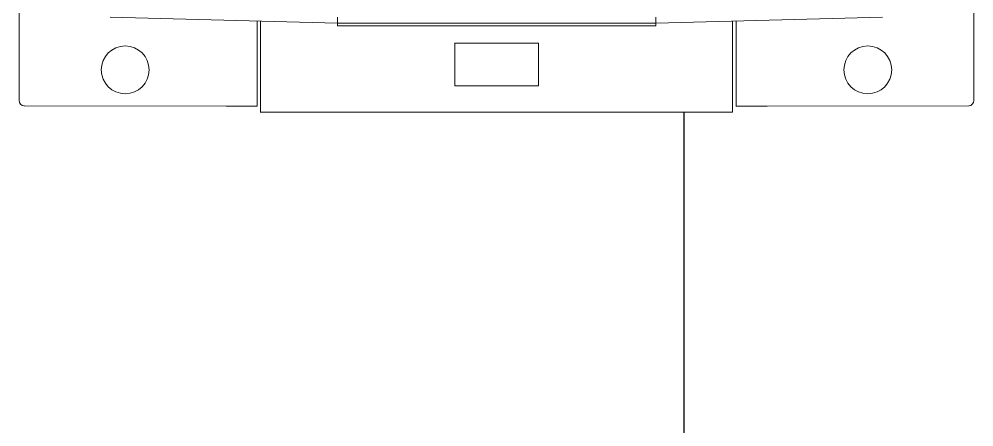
# Model space of a CAD drawing. Header units: millimetres. Extents: x 30557 to 235556, y -116603 to -73383.
# Drawn here: x 83234 to 83414, y -74285.4 to -74208.5 of the extents above; entities that cross this region are included whole.
import ezdxf

# ---------------------------------------------------------------- set-up
doc = ezdxf.new("R2010")
doc.units = ezdxf.units.MM
doc.layers.add('DRAW', color=7, linetype='Continuous')

# ---------------------------------------------------------------- blocks, each defined once
blk = doc.blocks.new('RS20-0800')
at = {"lineweight": 0}
for points in [[(16011.037, 3253.921), (16011.037, 3262.515)], [(16011.037, 3262.494), (16011.037, 3253.921)], [(16101.036, 3253.921), (16101.036, 3262.515)], [(16041.052, 3261.203), (16019.632, 3261.775)], [(16041.052, 3261.775), (16041.052, 3260.949)], [(16071.043, 3261.203), (16092.421, 3261.775)], [(16071.043, 3261.775), (16071.043, 3260.949)], [(16033.474, 3261.414), (16033.474, 3253.392)], [(16033.791, 3252.82), (16033.791, 3261.414)], [(16033.791, 3261.394), (16033.791, 3252.82)], [(16041.052, 3260.949), (16041.052, 3261.224)], [(16041.052, 3261.203), (16071.043, 3261.203)], [(16041.052, 3260.949), (16071.043, 3260.949)], [(16078.283, 3252.82), (16078.283, 3261.414)], [(16078.621, 3253.392), (16078.621, 3261.436)], [(16059.995, 3259.319), (16052.078, 3259.319)], [(16052.1, 3259.319), (16052.1, 3255.318)], [(16059.995, 3255.318), (16059.995, 3259.34)], [(16059.995, 3259.319), (16059.995, 3255.318)], [(16052.1, 3255.318), (16059.995, 3255.318)], [(16011.524, 3253.414), (16011.334, 3253.456), (16011.186, 3253.562), (16011.08, 3253.73), (16011.037, 3253.921)], [(16100.55, 3253.414), (16100.739, 3253.456), (16100.888, 3253.562), (16100.994, 3253.73), (16101.036, 3253.921)], [(16030.553, 3253.392), (16011.524, 3253.414)], [(16011.524, 3253.414), (16011.546, 3253.414)], [(16030.553, 3253.392), (16033.474, 3253.392)], [(16078.283, 3252.82), (16033.77, 3252.82)], [(16081.543, 3253.392), (16078.6, 3253.392)], [(16081.543, 3253.392), (16100.55, 3253.414)], [(16100.55, 3253.414), (16100.57, 3253.392)]]:
    blk.add_lwpolyline(points, dxfattribs=at)
for centre, radius in [((16021.039, 3256.81), 2.253), ((16091.035, 3256.81), 2.251)]:
    blk.add_circle(centre, radius, dxfattribs=at)

msp = doc.modelspace()

# ---------------------------------------------------------------- linework, layer by layer
at = {"layer": 'DRAW', "color": 3, "linetype": 'Continuous'}
msp.add_line((83359.37, -74661.52), (83359.38, -74226.1), dxfattribs=at)

# ---------------------------------------------------------------- block references
at = {"color": 0, "xscale": 2, "yscale": 2, "zscale": 2}
msp.add_blockref('RS20-0800', (51211.95, -80731.74), dxfattribs=at)

doc.saveas('drawing.dxf')
